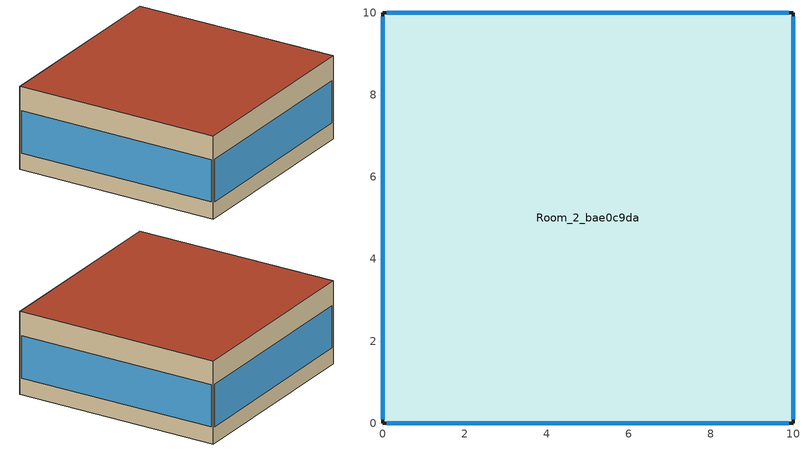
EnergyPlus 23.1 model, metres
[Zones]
Room_2_bae0c9da
 floor ground (Generic Ground Slab): 10,10 10,0 0,0 0,10 z0
 wall outside (Generic Exterior Wall): 0,0 10,0 10,10 0,10 0,0 z0:4
 window (Generic Double Pane): 0.1,0 9.9,0 / 10,0.1 10,9.9 / 9.9,10 0.1,10 / 0,9.9 0,0.1 z0.8:2.84
 roof outside (Generic Roof): 0,10 0,0 10,0 10,10 z4
[Building]
unnamed: North Axis {deg}=0; Terrain=City; Solar Distribution=FullExteriorWithReflections
[Site:Location]
Site 1: Latitude {deg}=0; Longitude {deg}=0; Time Zone {hr}=0; Elevation {m}=0
[Site:WaterMainsTemperature]
Calculation Method=CorrelationFromWeatherFile
[SizingPeriod:DesignDay] Day of Month=21; Dry-Bulb Temperature Range Modifier Type=DefaultMultipliers; Barometric Pressure {Pa}=98934; Rain Indicator=No; Snow Indicator=No; Daylight Saving Time Indicator=No; Begin Environment Reset Mode=FullResetAtBeginEnvironment
Name | Month | Day Type | Maximum Dry-Bulb Temperature {C} | Daily Dry-Bulb Temperature Range {deltaC} | Humidity Condition Type | Wetbulb or DewPoint at Maximum Dry-Bulb {C} | Wind Speed {m/s} | Wind Direction {deg} | Solar Model Indicator | ASHRAE Clear Sky Optical Depth for Beam Irradiance (taub) | ASHRAE Clear Sky Optical Depth for Diffuse Irradiance (taud) | Enthalpy at Maximum Dry-Bulb {J/kg} | Sky Clearness
Chicago Ohare Intl Ap Ann Clg .4% Condns DB=>MWB | 7 | SummerDesignDay | 33.3 | 10.5 | Wetbulb | 23.7 | 5.2 | 230 | ASHRAETau | 0.455 | 2.05
Chicago Ohare Intl Ap Ann Clg .4% Condns DP=>MDB | 7 | SummerDesignDay | 28.9 | 10.5 | Dewpoint | 23.8 | 5.2 | 230 | ASHRAETau | 0.455 | 2.05
Chicago Ohare Intl Ap Ann Clg .4% Condns Enth=>MDB | 7 | SummerDesignDay | 31.4 | 10.5 | Enthalpy |  | 5.2 | 230 | ASHRAETau | 0.455 | 2.05 | 79200
Chicago Ohare Intl Ap Ann Clg .4% Condns WB=>MDB | 7 | SummerDesignDay | 31.2 | 10.5 | Wetbulb | 25.5 | 5.2 | 230 | ASHRAETau | 0.455 | 2.05
Chicago Ohare Intl Ap Ann Htg 99.6% Condns DB | 1 | WinterDesignDay | -20 | 0 | Wetbulb | -20 | 4.9 | 270 | ASHRAEClearSky |  |  |  | 0
Chicago Ohare Intl Ap Ann Htg Wind 99.6% Condns WS=>MCDB | 1 | WinterDesignDay | -3.5 | 0 | Wetbulb | -3.5 | 12.4 | 270 | ASHRAEClearSky |  |  |  | 0
Chicago Ohare Intl Ap Ann Hum_n 99.6% Condns DP=>MCDB | 1 | WinterDesignDay | -19.2 | 0 | Dewpoint | -25.7 | 4.9 | 270 | ASHRAEClearSky |  |  |  | 0
[Material] Thermal Absorptance=0.9
Name | Roughness | Thickness {m} | Conductivity {W/m-K} | Density {kg/m3} | Specific Heat {J/kg-K} | Solar Absorptance | Visible Absorptance
Generic 50mm Insulation | MediumRough | 0.05 | 0.03 | 43 | 1210 | 0.7 | 0.7
Generic Acoustic Tile | MediumSmooth | 0.02 | 0.06 | 368 | 590 | 0.2 | 0.2
Generic Brick | MediumRough | 0.1 | 0.9 | 1920 | 790 | 0.65 | 0.65
Generic Ceiling Air Gap | Smooth | 0.1 | 0.556 | 1.28 | 1000 | 0.7 | 0.7
Generic Gypsum Board | MediumSmooth | 0.0127 | 0.16 | 800 | 1090 | 0.5 | 0.5
Generic HW Concrete | MediumRough | 0.2 | 1.95 | 2240 | 900 | 0.8 | 0.8
Generic LW Concrete | MediumRough | 0.1 | 0.53 | 1280 | 840 | 0.8 | 0.8
Generic Roof Membrane | MediumRough | 0.01 | 0.16 | 1120 | 1460 | 0.65 | 0.65
Generic Wall Air Gap | Smooth | 0.1 | 0.667 | 1.28 | 1000 | 0.7 | 0.7
[WindowMaterial:Gas]
Generic Window Air Gap: Gas Type=Air; Thickness {m}=0.0127
[WindowMaterial:Glazing] Optical Data Type=SpectralAverage; Thickness {m}=0.006; Infrared Transmittance at Normal Incidence=0; Front Side Infrared Hemispherical Emissivity=0.84; Conductivity {W/m-K}=1; Dirt Correction Factor for Solar and Visible Transmittance=1; Solar Diffusing=No
Name | Solar Transmittance at Normal Incidence | Front Side Solar Reflectance at Normal Incidence | Back Side Solar Reflectance at Normal Incidence | Visible Transmittance at Normal Incidence | Front Side Visible Reflectance at Normal Incidence | Back Side Visible Reflectance at Normal Incidence | Back Side Infrared Hemispherical Emissivity
Generic Clear Glass | 0.77 | 0.07 | 0.07 | 0.88 | 0.08 | 0.08 | 0.84
Generic Low-e Glass | 0.45 | 0.36 | 0.36 | 0.71 | 0.21 | 0.21 | 0.047
[Construction]
Generic Double Pane: Generic Low-e Glass, Generic Window Air Gap, Generic Clear Glass
Generic Exterior Wall: Generic Brick, Generic LW Concrete, Generic 50mm Insulation, Generic Wall Air Gap, Generic Gypsum Board
Generic Ground Slab: Generic 50mm Insulation, Generic HW Concrete
Generic Roof: Generic Roof Membrane, Generic 50mm Insulation, Generic LW Concrete, Generic Ceiling Air Gap, Generic Acoustic Tile
[Zone]
Room_2_bae0c9da: Multiplier=1; Ceiling Height {m}=4; Volume {m3}=400; Part of Total Floor Area=Yes
[Space]
Room_2_bae0c9da_Space: Zone=Room_2_bae0c9da; Space Type=Generic Office Program
[SpaceList]
Generic Office Program: Room_2_bae0c9da_Space
[Lights]
Generic Office Lighting: Zone or ZoneList or Space or SpaceList=Generic Office Program; Schedule=Generic Office Lighting; Design Level Calculation Method=Watts/Area; Watts per Zone Floor Area {W/m2}=10.55; Return Air Fraction=0; Fraction Radiant=0.7; Fraction Visible=0.2; Fraction Replaceable=1
[People]
Generic Office People: Zone or ZoneList or Space or SpaceList=Generic Office Program; Number of People Schedule=Generic Office Occupancy; Number of People Calculation Method=People/Area; People per Floor Area {person/m2}=0.0565; Fraction Radiant=0.3; Activity Level Schedule=Seated Adult Activity
[ElectricEquipment]
Generic Office Equipment: Zone or ZoneList or Space or SpaceList=Generic Office Program; Schedule=Generic Office Equipment; Design Level Calculation Method=Watts/Area; Watts per Zone Floor Area {W/m2}=10.33; Fraction Latent=0; Fraction Radiant=0.5; Fraction Lost=0
[ZoneInfiltration:DesignFlowRate]
Generic Office Infiltration: Zone or ZoneList or Space or SpaceList=Generic Office Program; Schedule=Generic Office Infiltration; Design Flow Rate Calculation Method=Flow/ExteriorArea; Flow Rate per Exterior Surface Area {m3/s-m2}=0.0002266; Constant Term Coefficient=1; Temperature Term Coefficient=0; Velocity Term Coefficient=0
[ZoneControl:Thermostat]
Room_2_bae0c9da Thermostat: Zone or ZoneList=Room_2_bae0c9da; Control Type Schedule=Room_2_bae0c9da Thermostat Schedule; Control 1=Generic Office Setpoints; Temperature Difference Between Cutout And Setpoint {deltaC}=0
[ThermostatSetpoint:DualSetpoint]
Generic Office Setpoints: Heating Setpoint Temperature Schedule=Generic Office Heating; Cooling Setpoint Temperature Schedule=Generic Office Cooling
[ZoneHVAC:IdealLoadsAirSystem]
Room_2_bae0c9da Ideal Loads Air System: Maximum Heating Supply Air Temperature {C}=50; Minimum Cooling Supply Air Temperature {C}=13; Heating Limit=LimitCapacity; Maximum Sensible Heating Capacity {W}=Autosize; Cooling Limit=LimitFlowRateAndCapacity; Maximum Cooling Air Flow Rate {m3/s}=Autosize; Maximum Total Cooling Capacity {W}=Autosize; Dehumidification Control Type=None; Design Specification Outdoor Air Object=Generic Office Ventilation; Demand Controlled Ventilation Type=None; Outdoor Air Economizer Type=DifferentialDryBulb; Sensible Heat Recovery Effectiveness=0; Latent Heat Recovery Effectiveness=0
[DesignSpecification:OutdoorAir]
Generic Office Ventilation: Outdoor Air Method=Sum; Outdoor Air Flow per Person {m3/s-person}=0.00236; Outdoor Air Flow per Zone Floor Area {m3/s-m2}=0.000305; Outdoor Air Flow per Zone {m3/s}=0; Outdoor Air Flow Air Changes per Hour {1/hr}=0
[Zone equipment]
Room_2_bae0c9da: Room_2_bae0c9da Ideal Loads Air System
[Sizing:Zone]
Room_2_bae0c9da: Zone Cooling Design Supply Air Temperature Input Method=SupplyAirTemperature; Zone Cooling Design Supply Air Temperature {C}=14; Zone Cooling Design Supply Air Temperature Difference {deltaC}=11.11; Zone Heating Design Supply Air Temperature Input Method=SupplyAirTemperature; Zone Heating Design Supply Air Temperature {C}=40; Zone Heating Design Supply Air Temperature Difference {deltaC}=11.11; Zone Cooling Design Supply Air Humidity Ratio {kgWater/kgDryAir}=0.0085; Zone Heating Design Supply Air Humidity Ratio {kgWater/kgDryAir}=0.008; Design Specification Outdoor Air Object=Room_2_bae0c9da DSOA Space List; Cooling Design Air Flow Method=DesignDay; Cooling Design Air Flow Rate {m3/s}=0; Cooling Minimum Air Flow per Zone Floor Area {m3/s-m2}=0.000762; Cooling Minimum Air Flow {m3/s}=0; Cooling Minimum Air Flow Fraction=0; Heating Design Air Flow Method=DesignDay; Heating Design Air Flow Rate {m3/s}=0; Heating Maximum Air Flow per Zone Floor Area {m3/s-m2}=0.002032; Heating Maximum Air Flow {m3/s}=0.141576; Heating Maximum Air Flow Fraction=0.3; Account for Dedicated Outdoor Air System=No; Zone Load Sizing Method=Sensible Load Only No Latent Load; Zone Latent Cooling Design Supply Air Humidity Ratio Input Method=HumidityRatioDifference; Zone Cooling Design Supply Air Humidity Ratio Difference {kgWater/kgDryAir}=0.005; Zone Latent Heating Design Supply Air Humidity Ratio Input Method=HumidityRatioDifference; Zone Humidification Design Supply Air Humidity Ratio Difference {kgWater/kgDryAir}=0.005
[DesignSpecification:OutdoorAir:SpaceList]
Room_2_bae0c9da DSOA Space List: Space Name 1=Room_2_bae0c9da_Space; Space Design Specification Outdoor Air Object Name 1=Generic Office Ventilation
[Schedule:Day:Interval]
OfficeMedium BLDG_LIGHT_SCH_2013_Sun: No, 06:00, 0.05, 18:00, 0.0431163, 24:00, 0.05
Schedule Day 9: No, 05:00, 0.05, 06:00, 0.1, 07:00, 0.0862326, 08:00, 0.258698, 17:00, 0.776093, 18:00, 0.431163, 20:00, 0.258698, 22:00, 0.172465, 23:00, 0.0862326, 24:00, 0.0431163
Schedule Day 10; OfficeMedium BLDG_LIGHT_SCH_2013_Sat 1: No, 06:00, 0.05, 08:00, 0.0862326, 12:00, 0.258698, 17:00, 0.129349, 19:00, 0.0431163, 24:00, 0.05
OfficeMedium BLDG_LIGHT_SCH_2013_SmrDsn 1; OfficeMedium BLDG_EQUIP_SCH_2013_SmrDsn 1; OfficeMedium INFIL_SCH_PNNL_Default; OfficeMedium INFIL_SCH_PNNL_Default 1: No, 24:00, 1
OfficeMedium BLDG_LIGHT_SCH_2013_WntrDsn 1; OfficeMedium BLDG_OCC_SCH_WntrDsn 1; OfficeMedium BLDG_EQUIP_SCH_2013_WntrDsn 1: No, 24:00, 0
OfficeMedium BLDG_OCC_SCH_Default; OfficeMedium BLDG_OCC_SCH_Default 1: No, 06:00, 0, 18:00, 0.05, 24:00, 0
Schedule Day 11: No, 06:00, 0, 07:00, 0.1, 08:00, 0.2, 12:00, 0.95, 13:00, 0.5, 17:00, 0.95, 18:00, 0.3, 22:00, 0.1, 24:00, 0.05
Schedule Day 12: No, 06:00, 0, 08:00, 0.1, 12:00, 0.3, 17:00, 0.1, 19:00, 0.05, 24:00, 0
OfficeMedium BLDG_OCC_SCH_SmrDsn 1: No, 06:00, 0, 22:00, 1, 24:00, 0.05
Seated Adult Activity_Day Schedule: No, 24:00, 120
OfficeMedium BLDG_EQUIP_SCH_2013_Sun: No, 06:00, 0.230755, 18:00, 0.288107, 24:00, 0.230755
Schedule Day 5: No, 06:00, 0.307674, 08:00, 0.381235, 12:00, 0.857778, 13:00, 0.76247, 17:00, 0.857778, 18:00, 0.476543, 24:00, 0.381235
Schedule Day 6; OfficeMedium BLDG_EQUIP_SCH_2013_Sat 1: No, 06:00, 0.230755, 08:00, 0.381235, 12:00, 0.476543, 17:00, 0.33358, 19:00, 0.285926, 24:00, 0.230755
OfficeMedium HTGSETP_SCH_YES_OPTIMUM_Default; OfficeMedium HTGSETP_SCH_YES_OPTIMUM_Default_SmrDsn 1; OfficeMedium HTGSETP_SCH_YES_OPTIMUM_Default 1: No, 24:00, 15.6
Schedule Day 3: No, 05:00, 15.6, 06:00, 17.8, 07:00, 20, 22:00, 21, 24:00, 15.6
Schedule Day 4: No, 05:00, 15.6, 06:00, 17.8, 07:00, 20, 17:00, 21, 24:00, 15.6
OfficeMedium HTGSETP_SCH_YES_OPTIMUM_WntrDsn 1: No, 05:00, 15.6, 06:00, 17.6, 07:00, 19.6, 22:00, 21, 24:00, 15.6
OfficeMedium CLGSETP_SCH_YES_OPTIMUM_Default; OfficeMedium CLGSETP_SCH_YES_OPTIMUM_Default_WntrDsn 1; OfficeMedium CLGSETP_SCH_YES_OPTIMUM_Default 1: No, 24:00, 26.7
Schedule Day 7: No, 05:00, 26.7, 06:00, 25.6, 07:00, 25, 22:00, 24, 24:00, 26.7
Schedule Day 8: No, 05:00, 26.7, 06:00, 25.7, 07:00, 25, 17:00, 24, 24:00, 26.7
OfficeMedium CLGSETP_SCH_YES_OPTIMUM_SmrDsn 1: No, 05:00, 26.7, 06:00, 25.7, 07:00, 25, 22:00, 24, 24:00, 26.7
OfficeMedium INFIL_SCH_PNNL_Sat_WntrDsn 1; Schedule Day 2: No, 06:00, 1, 18:00, 0.25, 24:00, 1
OfficeMedium INFIL_SCH_PNNL_Wkdy_SmrDsn 1; Schedule Day 1: No, 06:00, 1, 22:00, 0.25, 24:00, 1
[Schedule:Week:Daily]
Generic Office Lighting Week Rule - Jan1-Dec31: OfficeMedium BLDG_LIGHT_SCH_2013_Sun, Schedule Day 9, Schedule Day 9, Schedule Day 9, Schedule Day 9, Schedule Day 9, Schedule Day 10, OfficeMedium BLDG_LIGHT_SCH_2013_Sat 1, OfficeMedium BLDG_LIGHT_SCH_2013_SmrDsn 1, OfficeMedium BLDG_LIGHT_SCH_2013_WntrDsn 1, OfficeMedium BLDG_LIGHT_SCH_2013_Sun, OfficeMedium BLDG_LIGHT_SCH_2013_Sun
Generic Office Occupancy Week Rule - Jan1-Dec31: OfficeMedium BLDG_OCC_SCH_Default, Schedule Day 11, Schedule Day 11, Schedule Day 11, Schedule Day 11, Schedule Day 11, Schedule Day 12, OfficeMedium BLDG_OCC_SCH_Default 1, OfficeMedium BLDG_OCC_SCH_SmrDsn 1, OfficeMedium BLDG_OCC_SCH_WntrDsn 1, OfficeMedium BLDG_OCC_SCH_Default, OfficeMedium BLDG_OCC_SCH_Default
Seated Adult Activity Week Rule - Jan1-Dec31: Seated Adult Activity_Day Schedule, Seated Adult Activity_Day Schedule, Seated Adult Activity_Day Schedule, Seated Adult Activity_Day Schedule, Seated Adult Activity_Day Schedule, Seated Adult Activity_Day Schedule, Seated Adult Activity_Day Schedule, Seated Adult Activity_Day Schedule, Seated Adult Activity_Day Schedule, Seated Adult Activity_Day Schedule, Seated Adult Activity_Day Schedule, Seated Adult Activity_Day Schedule
Generic Office Equipment Week Rule - Jan1-Dec31: OfficeMedium BLDG_EQUIP_SCH_2013_Sun, Schedule Day 5, Schedule Day 5, Schedule Day 5, Schedule Day 5, Schedule Day 5, Schedule Day 6, OfficeMedium BLDG_EQUIP_SCH_2013_Sat 1, OfficeMedium BLDG_EQUIP_SCH_2013_SmrDsn 1, OfficeMedium BLDG_EQUIP_SCH_2013_WntrDsn 1, OfficeMedium BLDG_EQUIP_SCH_2013_Sun, OfficeMedium BLDG_EQUIP_SCH_2013_Sun
Generic Office Heating Week Rule - Jan1-Dec31: OfficeMedium HTGSETP_SCH_YES_OPTIMUM_Default, Schedule Day 3, Schedule Day 3, Schedule Day 3, Schedule Day 3, Schedule Day 3, Schedule Day 4, OfficeMedium HTGSETP_SCH_YES_OPTIMUM_Default 1, OfficeMedium HTGSETP_SCH_YES_OPTIMUM_Default_SmrDsn 1, OfficeMedium HTGSETP_SCH_YES_OPTIMUM_WntrDsn 1, OfficeMedium HTGSETP_SCH_YES_OPTIMUM_Default, OfficeMedium HTGSETP_SCH_YES_OPTIMUM_Default
Generic Office Cooling Week Rule - Jan1-Dec31: OfficeMedium CLGSETP_SCH_YES_OPTIMUM_Default, Schedule Day 7, Schedule Day 7, Schedule Day 7, Schedule Day 7, Schedule Day 7, Schedule Day 8, OfficeMedium CLGSETP_SCH_YES_OPTIMUM_Default 1, OfficeMedium CLGSETP_SCH_YES_OPTIMUM_SmrDsn 1, OfficeMedium CLGSETP_SCH_YES_OPTIMUM_Default_WntrDsn 1, OfficeMedium CLGSETP_SCH_YES_OPTIMUM_Default, OfficeMedium CLGSETP_SCH_YES_OPTIMUM_Default
Generic Office Infiltration Week Rule - Jan1-Dec31: OfficeMedium INFIL_SCH_PNNL_Default, Schedule Day 1, Schedule Day 1, Schedule Day 1, Schedule Day 1, Schedule Day 1, Schedule Day 2, OfficeMedium INFIL_SCH_PNNL_Default 1, OfficeMedium INFIL_SCH_PNNL_Wkdy_SmrDsn 1, OfficeMedium INFIL_SCH_PNNL_Sat_WntrDsn 1, OfficeMedium INFIL_SCH_PNNL_Default, OfficeMedium INFIL_SCH_PNNL_Default
[Schedule:Year]
Generic Office Lighting: Generic Office Lighting Week Rule - Jan1-Dec31, 1, 1, 12, 31
Generic Office Occupancy: Generic Office Occupancy Week Rule - Jan1-Dec31, 1, 1, 12, 31
Seated Adult Activity: Seated Adult Activity Week Rule - Jan1-Dec31, 1, 1, 12, 31
Generic Office Equipment: Generic Office Equipment Week Rule - Jan1-Dec31, 1, 1, 12, 31
Generic Office Heating: Generic Office Heating Week Rule - Jan1-Dec31, 1, 1, 12, 31
Generic Office Cooling: Generic Office Cooling Week Rule - Jan1-Dec31, 1, 1, 12, 31
Generic Office Infiltration: Generic Office Infiltration Week Rule - Jan1-Dec31, 1, 1, 12, 31
[Schedule:Compact]
Room_2_bae0c9da Thermostat Schedule: Through: 12/31, For: AllDays, Until: 24:00, 4
